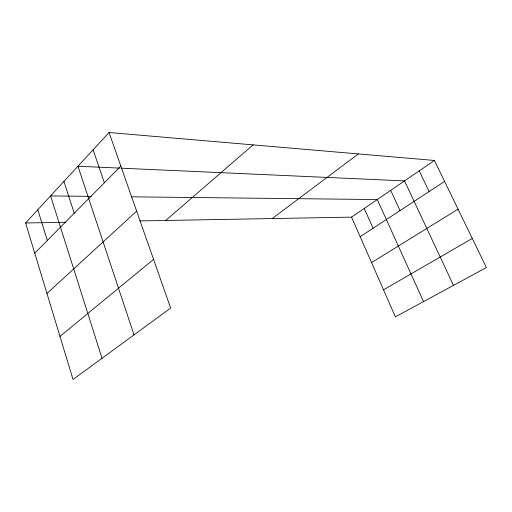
<?xml version="1.0" encoding="UTF-8"?>
<svg xmlns="http://www.w3.org/2000/svg" width="512" height="512" viewBox="0 0 512 512"><rect width="100%" height="100%" fill="white"/><g stroke="black" fill="none" stroke-linecap="round" stroke-linejoin="round"><path stroke-width="0.77" d="M109.05 132.506L170.643 308.07L73.024 379.494L25.6 222.995L109.05 132.506L434.432 160.461L486.4 267.546L395.386 316.851L351.571 217.126L139.802 220.941M34.746 253.184L120.838 166.099M46.957 293.472L136.634 211.13M165.741 220.474L253.101 144.877M59.962 336.39L153.555 259.36M272.23 218.554L358.31 153.92M351.571 217.126L434.432 160.461M360.179 236.71L444.608 181.421M371.546 262.586L458.067 209.171M383.514 289.824L472.275 238.445M25.6 222.995L65.658 222.272M91.264 196.378L50.566 195.923L102.022 358.278M131.309 196.819L377.274 199.552L423.539 301.6M119.597 168.109L77.939 166.24L134.016 334.867M121.165 168.179L404.538 180.902L453.485 285.376M419.245 170.842L429.126 191.565M390.701 190.368L400.032 210.611M364.237 208.467L373.075 228.269M93.101 149.805L104.352 182.771M63.93 181.434L74.246 213.229M37.798 209.766L47.315 240.474"/></g></svg>
